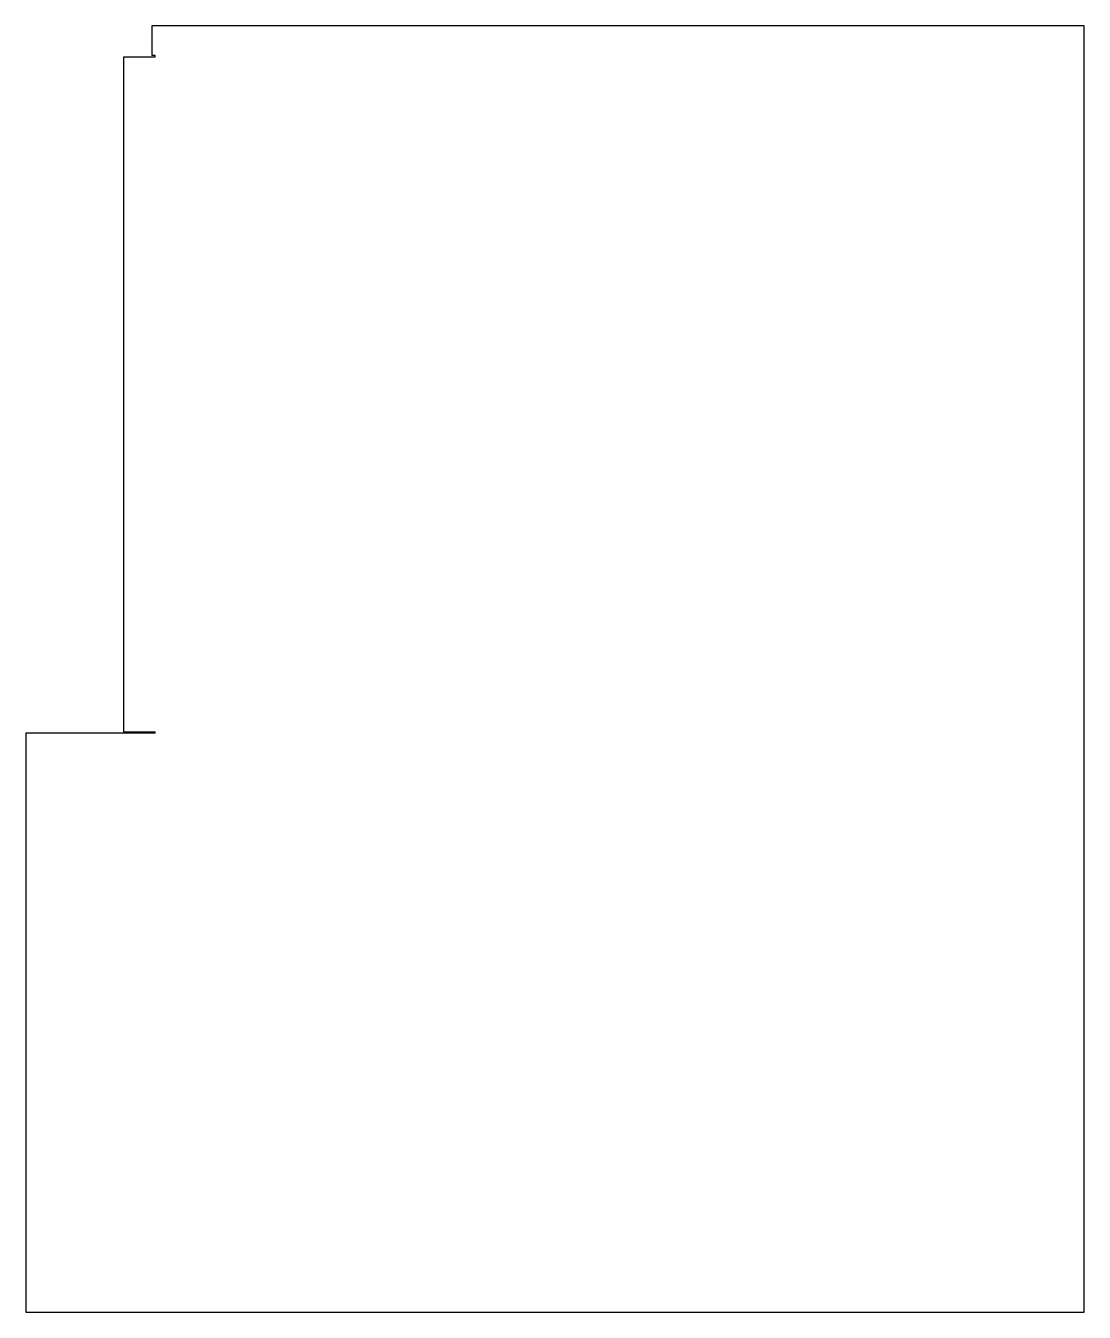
# Model space of a CAD drawing. Header units: millimetres. Extents: x -208 to 466, y -266 to 554.
import ezdxf

# ---------------------------------------------------------------- set-up
doc = ezdxf.new("R2010")
doc.units = ezdxf.units.MM
doc.linetypes.add('K5LT_BASIC', pattern=[0])
doc.layers.add('Системный слой', color=7, linetype='Continuous')

msp = doc.modelspace()

# ---------------------------------------------------------------- linework, layer by layer
at = {"layer": 'Системный слой', "color": 150, "linetype": 'K5LT_BASIC', "lineweight": 30}
for p, q in [((426.12, 553.85), (-127.88, 553.85)), ((-127.88, 553.85), (-127.88, 534.85)), ((428.63, 553.85), (426.12, 553.85)), ((466.43, 553.85), (428.63, 553.85)), ((466.43, -266.15), (466.43, 553.85)), ((-145.99, 533.85), (-145.99, 103.85)), ((-128.19, 533.85), (-145.99, 533.85)), ((-125.68, 533.85), (-128.19, 533.85)), ((-125.68, 534.85), (-127.88, 534.85)), ((-125.68, 533.85), (-125.68, 534.85)), ((-208.19, 102.85), (-208.19, -266.15)), ((-170.39, 102.85), (-208.19, 102.85)), ((-167.88, 102.85), (-170.39, 102.85)), ((-125.68, 102.85), (-167.88, 102.85)), ((-145.99, 103.85), (-128.19, 103.85)), ((-128.19, 103.85), (-125.68, 103.85)), ((-125.68, 102.85), (-125.68, 103.85)), ((-208.19, -266.15), (-170.39, -266.15)), ((-170.39, -266.15), (-167.88, -266.15)), ((-167.88, -266.15), (426.12, -266.15)), ((426.12, -266.15), (428.63, -266.15)), ((428.63, -266.15), (466.43, -266.15))]:
    msp.add_line(p, q, dxfattribs=at)

doc.saveas('drawing.dxf')
